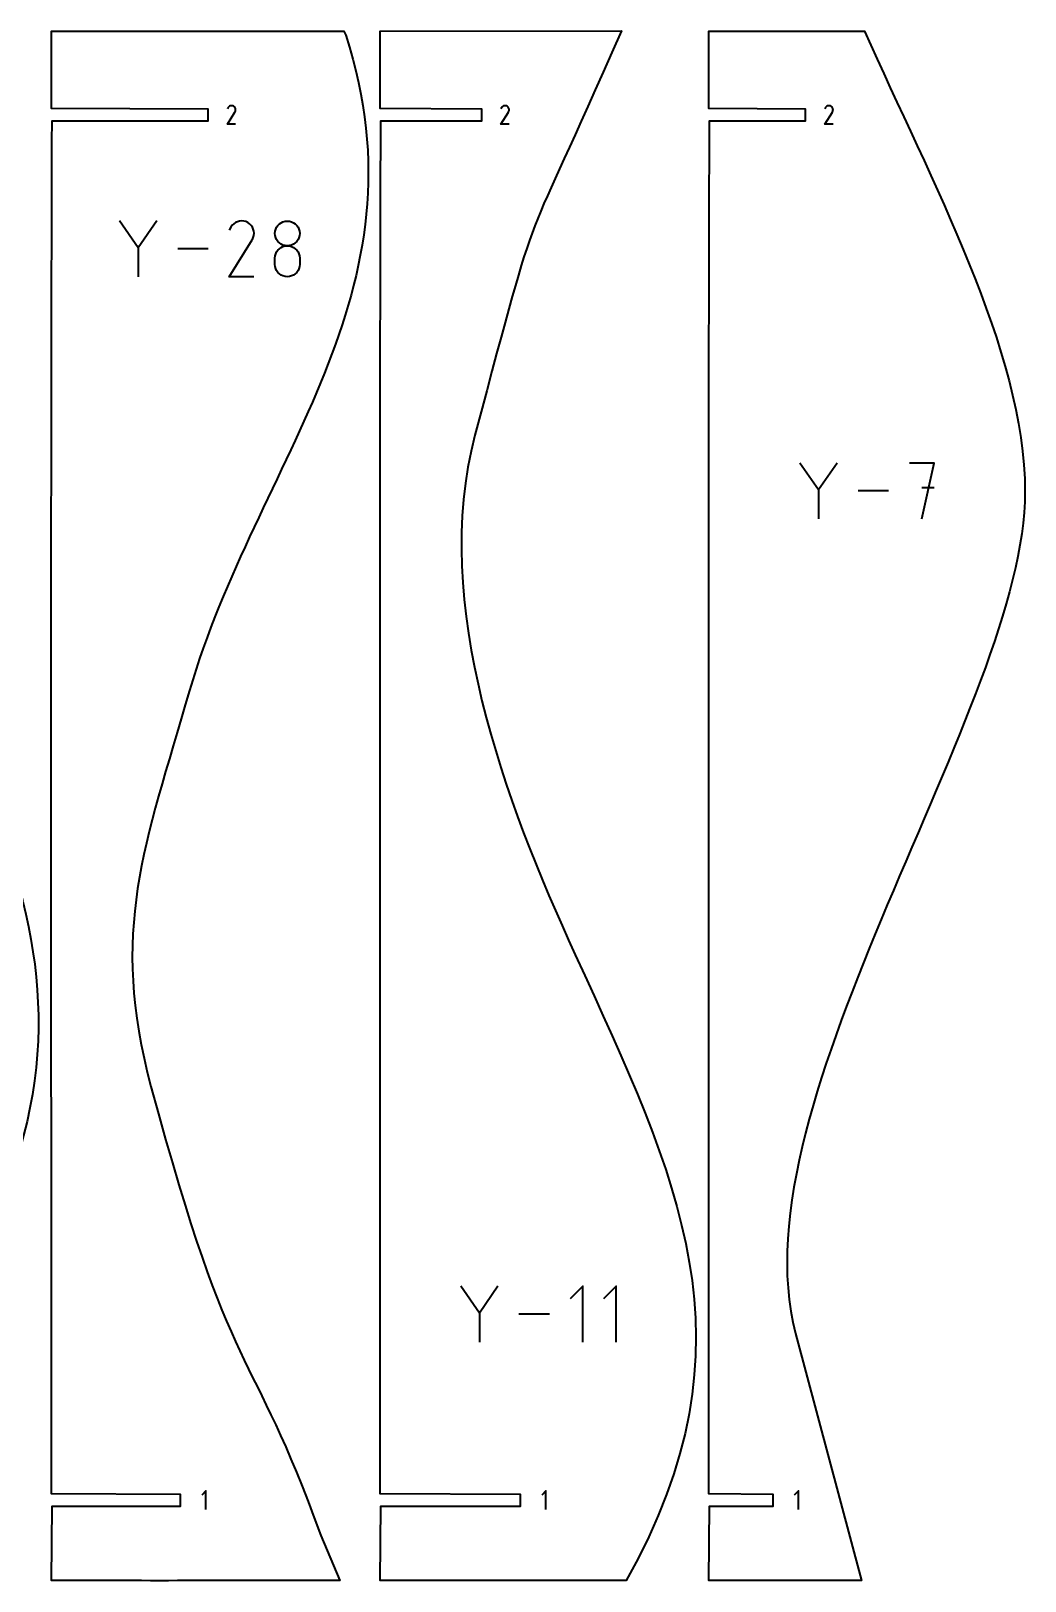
# Model space of a CAD drawing. Header units: centimetres. Extents: x -100 to 52, y -49 to 45.
# Drawn here: x 26.24 to 51.92, y -49.25 to -9.21 of the extents above; entities that cross this region are included whole.
import ezdxf

# ---------------------------------------------------------------- set-up
doc = ezdxf.new("R2010")
doc.units = ezdxf.units.CM
doc.header["$MEASUREMENT"] = 0
doc.layers.add('layer 1', color=7, linetype='Continuous')

msp = doc.modelspace()

# ---------------------------------------------------------------- linework, layer by layer
at = {"layer": 'layer 1', "color": 250, "lineweight": 35}
for points, knots in [([(18.27798, -49.23446), (19.28562, -49.24588), (20.33888, -49.23676), (21.35137, -49.23676), (21.35137, -49.23676), (22.54515, -46.28195), (22.55716, -44.97662), (24.65814, -41.14538), (24.65814, -41.14538), (29.33804, -32.61136), (23.56883, -27.75195), (21.03352, -18.48963), (21.03352, -18.48963), (19.61016, -13.28965), (20.62129, -13.25642), (21.29018, -9.20754), (21.29018, -9.20754), (21.29018, -9.20754), (18.27791, -9.20762), (18.27791, -9.20762), (18.27791, -9.20762), (18.27791, -9.20762), (18.27793, -11.21323), (18.27793, -11.21323), (18.27793, -11.21323), (18.27793, -11.21323), (19.54831, -11.22823), (19.54831, -11.22823), (19.54831, -11.22823), (19.54831, -11.22823), (19.54831, -11.52823), (19.54831, -11.52823), (19.54831, -11.52823), (19.54831, -11.52823), (18.29293, -11.52823), (18.29293, -11.52823), (18.29293, -11.52823), (17.97872, -18.75034), (18.27796, -33.97427), (18.27797, -42.02593), (18.27797, -42.02593), (18.27797, -42.02593), (18.27798, -46.9984), (18.27798, -46.9984), (18.27798, -46.9984), (18.27798, -46.9984), (20.17247, -47.0134), (20.17247, -47.0134), (20.17247, -47.0134), (20.17247, -47.0134), (20.17247, -47.3134), (20.17247, -47.3134), (20.17247, -47.3134), (20.17247, -47.3134), (18.29298, -47.3134), (18.29298, -47.3134), (18.29298, -47.3134), (18.29298, -47.3134), (18.27798, -49.23446), (18.27798, -49.23446)], [0, 0, 0, 0, 0.0625, 0.0625, 0.0625, 0.0625, 0.125, 0.125, 0.125, 0.125, 0.1875, 0.1875, 0.1875, 0.1875, 0.25, 0.25, 0.25, 0.25, 0.3125, 0.3125, 0.3125, 0.3125, 0.375, 0.375, 0.375, 0.375, 0.4375, 0.4375, 0.4375, 0.4375, 0.5, 0.5, 0.5, 0.5, 0.5625, 0.5625, 0.5625, 0.5625, 0.625, 0.625, 0.625, 0.625, 0.6875, 0.6875, 0.6875, 0.6875, 0.75, 0.75, 0.75, 0.75, 0.8125, 0.8125, 0.8125, 0.8125, 0.875, 0.875, 0.875, 0.875, 1, 1, 1, 1]), ([(33.72773, -48.07646), (31.88686, -42.98457), (31.45335, -44.32043), (29.34063, -36.47379), (29.34063, -36.47379), (28.26136, -32.46538), (29.16958, -30.25583), (30.3357, -26.24935), (30.3357, -26.24935), (32.07253, -20.28205), (36.54461, -15.99725), (34.37146, -9.31447), (34.37146, -9.31447), (34.37146, -9.31447), (34.32224, -9.20755), (34.32224, -9.20755), (34.32224, -9.20755), (34.32224, -9.20755), (26.76965, -9.2076), (26.76965, -9.2076), (26.76965, -9.2076), (26.76965, -9.2076), (26.76966, -11.21326), (26.76966, -11.21326), (26.76966, -11.21326), (26.76966, -11.21326), (30.82011, -11.22826), (30.82011, -11.22826), (30.82011, -11.22826), (30.82011, -11.22826), (30.82011, -11.52826), (30.82011, -11.52826), (30.82011, -11.52826), (30.82011, -11.52826), (26.78466, -11.52826), (26.78466, -11.52826), (26.78466, -11.52826), (26.74844, -23.34556), (26.76969, -35.17927), (26.76964, -46.99842), (26.76964, -46.99842), (26.76964, -46.99842), (30.10439, -47.01342), (30.10439, -47.01342), (30.10439, -47.01342), (30.10439, -47.01342), (30.10439, -47.31342), (30.10439, -47.31342), (30.10439, -47.31342), (30.10439, -47.31342), (26.78464, -47.31342), (26.78464, -47.31342), (26.78464, -47.31342), (26.78464, -47.31342), (26.76963, -49.23416), (26.76963, -49.23416), (26.76963, -49.23416), (29.23813, -49.25081), (31.75421, -49.23677), (34.21997, -49.23677), (34.21997, -49.23677), (34.21997, -49.23677), (33.72773, -48.07646), (33.72773, -48.07646)], [0, 0, 0, 0, 0.05882353, 0.05882353, 0.05882353, 0.05882353, 0.11764706, 0.11764706, 0.11764706, 0.11764706, 0.17647059, 0.17647059, 0.17647059, 0.17647059, 0.23529412, 0.23529412, 0.23529412, 0.23529412, 0.29411765, 0.29411765, 0.29411765, 0.29411765, 0.35294118, 0.35294118, 0.35294118, 0.35294118, 0.41176471, 0.41176471, 0.41176471, 0.41176471, 0.47058824, 0.47058824, 0.47058824, 0.47058824, 0.52941176, 0.52941176, 0.52941176, 0.52941176, 0.58823529, 0.58823529, 0.58823529, 0.58823529, 0.64705882, 0.64705882, 0.64705882, 0.64705882, 0.70588235, 0.70588235, 0.70588235, 0.70588235, 0.76470588, 0.76470588, 0.76470588, 0.76470588, 0.82352941, 0.82352941, 0.82352941, 0.82352941, 0.88235294, 0.88235294, 0.88235294, 0.88235294, 1, 1, 1, 1]), ([(35.26132, -33.49009), (35.26132, -33.49009), (35.26132, -46.9984), (35.26132, -46.9984), (35.26132, -46.9984), (35.26132, -46.9984), (38.88811, -47.0134), (38.88811, -47.0134), (38.88811, -47.0134), (38.88811, -47.0134), (38.88811, -47.3134), (38.88811, -47.3134), (38.88811, -47.3134), (38.88811, -47.3134), (35.27632, -47.3134), (35.27632, -47.3134), (35.27632, -47.3134), (35.27632, -47.3134), (35.26132, -49.23677), (35.26132, -49.23677), (35.26132, -49.23677), (35.26132, -49.23677), (41.61473, -49.23676), (41.61473, -49.23676), (41.61473, -49.23676), (45.07851, -43.09908), (42.93796, -38.82943), (40.29862, -33.07278), (40.29862, -33.07278), (38.48787, -29.12337), (36.5503, -23.99623), (37.70747, -19.6499), (37.70747, -19.6499), (39.48522, -12.97265), (38.79748, -15.37845), (41.49068, -9.20752), (41.49068, -9.20752), (41.49068, -9.20752), (35.26131, -9.20757), (35.26131, -9.20757), (35.26131, -9.20757), (35.26131, -9.20757), (35.26131, -11.21324), (35.26131, -11.21324), (35.26131, -11.21324), (35.26131, -11.21324), (37.88655, -11.22824), (37.88655, -11.22824), (37.88655, -11.22824), (37.88655, -11.22824), (37.88655, -11.52824), (37.88655, -11.52824), (37.88655, -11.52824), (37.88655, -11.52824), (35.27631, -11.52824), (35.27631, -11.52824), (35.27631, -11.52824), (35.25387, -18.84946), (35.26132, -26.16883), (35.26132, -33.49009)], [0, 0, 0, 0, 0.0625, 0.0625, 0.0625, 0.0625, 0.125, 0.125, 0.125, 0.125, 0.1875, 0.1875, 0.1875, 0.1875, 0.25, 0.25, 0.25, 0.25, 0.3125, 0.3125, 0.3125, 0.3125, 0.375, 0.375, 0.375, 0.375, 0.4375, 0.4375, 0.4375, 0.4375, 0.5, 0.5, 0.5, 0.5, 0.5625, 0.5625, 0.5625, 0.5625, 0.625, 0.625, 0.625, 0.625, 0.6875, 0.6875, 0.6875, 0.6875, 0.75, 0.75, 0.75, 0.75, 0.8125, 0.8125, 0.8125, 0.8125, 0.875, 0.875, 0.875, 0.875, 1, 1, 1, 1]), ([(43.75349, -49.23677), (43.75349, -49.23677), (47.69172, -49.23676), (47.69172, -49.23676), (47.69172, -49.23676), (47.69172, -49.23676), (45.9904, -42.85524), (45.9904, -42.85524), (45.9904, -42.85524), (44.40822, -36.79762), (51.91779, -26.63643), (51.9177, -21.11315), (51.9177, -21.11315), (51.91764, -17.44796), (49.46246, -13.06001), (47.77605, -9.20755), (47.77605, -9.20755), (47.77605, -9.20755), (43.75296, -9.20758), (43.75296, -9.20758), (43.75296, -9.20758), (43.75296, -9.20758), (43.75296, -11.21324), (43.75296, -11.21324), (43.75296, -11.21324), (43.75296, -11.21324), (46.25189, -11.22824), (46.25189, -11.22824), (46.25189, -11.22824), (46.25189, -11.22824), (46.25189, -11.52824), (46.25189, -11.52824), (46.25189, -11.52824), (46.25189, -11.52824), (43.76796, -11.52824), (43.76796, -11.52824), (43.76796, -11.52824), (43.73171, -23.34551), (43.75296, -35.17928), (43.75296, -46.99841), (43.75296, -46.99841), (43.75296, -46.99841), (45.41178, -47.01341), (45.41178, -47.01341), (45.41178, -47.01341), (45.41178, -47.01341), (45.41178, -47.31341), (45.41178, -47.31341), (45.41178, -47.31341), (45.41178, -47.31341), (43.76796, -47.31341), (43.76796, -47.31341), (43.76796, -47.31341), (43.76796, -47.31341), (43.75296, -49.23677), (43.75296, -49.23677), (43.75296, -49.23677), (43.75296, -49.23677), (43.75349, -49.23677), (43.75349, -49.23677)], [0, 0, 0, 0, 0.0625, 0.0625, 0.0625, 0.0625, 0.125, 0.125, 0.125, 0.125, 0.1875, 0.1875, 0.1875, 0.1875, 0.25, 0.25, 0.25, 0.25, 0.3125, 0.3125, 0.3125, 0.3125, 0.375, 0.375, 0.375, 0.375, 0.4375, 0.4375, 0.4375, 0.4375, 0.5, 0.5, 0.5, 0.5, 0.5625, 0.5625, 0.5625, 0.5625, 0.625, 0.625, 0.625, 0.625, 0.6875, 0.6875, 0.6875, 0.6875, 0.75, 0.75, 0.75, 0.75, 0.8125, 0.8125, 0.8125, 0.8125, 0.875, 0.875, 0.875, 0.875, 1, 1, 1, 1]), ([(31.52664, -11.61826), (31.52664, -11.61826), (31.31346, -11.61826), (31.31346, -11.61826), (31.31346, -11.61826), (31.31346, -11.61826), (31.51045, -11.30114), (31.51045, -11.30114), (31.51045, -11.30114), (31.51045, -11.30114), (31.51068, -11.30085), (31.51068, -11.30085), (31.51068, -11.30085), (31.51068, -11.30085), (31.51091, -11.30055), (31.51091, -11.30055), (31.51091, -11.30055), (31.51091, -11.30055), (31.51113, -11.30025), (31.51113, -11.30025), (31.51113, -11.30025), (31.51113, -11.30025), (31.51134, -11.29995), (31.51134, -11.29995), (31.51134, -11.29995), (31.51134, -11.29995), (31.51154, -11.29963), (31.51154, -11.29963), (31.51154, -11.29963), (31.51154, -11.29963), (31.51175, -11.2993), (31.51175, -11.2993), (31.51175, -11.2993), (31.51175, -11.2993), (31.51195, -11.29896), (31.51195, -11.29896), (31.51195, -11.29896), (31.51195, -11.29896), (31.51214, -11.2986), (31.51214, -11.2986), (31.51214, -11.2986), (31.51214, -11.2986), (31.51234, -11.29822), (31.51234, -11.29822), (31.51234, -11.29822), (31.51234, -11.29822), (31.52048, -11.28076), (31.52048, -11.28076), (31.52048, -11.28076), (31.52048, -11.28076), (31.52523, -11.26265), (31.52523, -11.26265), (31.52523, -11.26265), (31.52523, -11.26265), (31.52671, -11.24432), (31.52671, -11.24432), (31.52671, -11.24432), (31.52671, -11.24432), (31.52505, -11.22617), (31.52505, -11.22617), (31.52505, -11.22617), (31.52505, -11.22617), (31.52036, -11.2086), (31.52036, -11.2086), (31.52036, -11.2086), (31.52036, -11.2086), (31.51274, -11.19204), (31.51274, -11.19204), (31.51274, -11.19204), (31.51274, -11.19204), (31.50233, -11.17687), (31.50233, -11.17687), (31.50233, -11.17687), (31.50233, -11.17687), (31.48924, -11.16353), (31.48924, -11.16353), (31.48924, -11.16353), (31.48924, -11.16353), (31.47357, -11.15241), (31.47357, -11.15241), (31.47357, -11.15241), (31.47357, -11.15241), (31.45606, -11.14439), (31.45606, -11.14439), (31.45606, -11.14439), (31.45606, -11.14439), (31.43793, -11.13971), (31.43793, -11.13971), (31.43793, -11.13971), (31.43793, -11.13971), (31.41959, -11.13827), (31.41959, -11.13827), (31.41959, -11.13827), (31.41959, -11.13827), (31.40144, -11.13995), (31.40144, -11.13995), (31.40144, -11.13995), (31.40144, -11.13995), (31.38389, -11.14466), (31.38389, -11.14466), (31.38389, -11.14466), (31.38389, -11.14466), (31.36734, -11.15229), (31.36734, -11.15229), (31.36734, -11.15229), (31.36734, -11.15229), (31.3522, -11.16273), (31.3522, -11.16273), (31.3522, -11.16273), (31.3522, -11.16273), (31.33887, -11.17588), (31.33887, -11.17588), (31.33887, -11.17588), (31.33887, -11.17588), (31.32776, -11.19163), (31.32776, -11.19163), (31.32776, -11.19163), (31.32776, -11.19163), (31.31376, -11.21848), (31.31376, -11.21848)], [0, 0, 0, 0, 0.03225806, 0.03225806, 0.03225806, 0.03225806, 0.06451613, 0.06451613, 0.06451613, 0.06451613, 0.09677419, 0.09677419, 0.09677419, 0.09677419, 0.12903226, 0.12903226, 0.12903226, 0.12903226, 0.16129032, 0.16129032, 0.16129032, 0.16129032, 0.19354839, 0.19354839, 0.19354839, 0.19354839, 0.22580645, 0.22580645, 0.22580645, 0.22580645, 0.25806452, 0.25806452, 0.25806452, 0.25806452, 0.29032258, 0.29032258, 0.29032258, 0.29032258, 0.32258065, 0.32258065, 0.32258065, 0.32258065, 0.35483871, 0.35483871, 0.35483871, 0.35483871, 0.38709677, 0.38709677, 0.38709677, 0.38709677, 0.41935484, 0.41935484, 0.41935484, 0.41935484, 0.4516129, 0.4516129, 0.4516129, 0.4516129, 0.48387097, 0.48387097, 0.48387097, 0.48387097, 0.51612903, 0.51612903, 0.51612903, 0.51612903, 0.5483871, 0.5483871, 0.5483871, 0.5483871, 0.58064516, 0.58064516, 0.58064516, 0.58064516, 0.61290323, 0.61290323, 0.61290323, 0.61290323, 0.64516129, 0.64516129, 0.64516129, 0.64516129, 0.67741935, 0.67741935, 0.67741935, 0.67741935, 0.70967742, 0.70967742, 0.70967742, 0.70967742, 0.74193548, 0.74193548, 0.74193548, 0.74193548, 0.77419355, 0.77419355, 0.77419355, 0.77419355, 0.80645161, 0.80645161, 0.80645161, 0.80645161, 0.83870968, 0.83870968, 0.83870968, 0.83870968, 0.87096774, 0.87096774, 0.87096774, 0.87096774, 0.90322581, 0.90322581, 0.90322581, 0.90322581, 0.93548387, 0.93548387, 0.93548387, 0.93548387, 1, 1, 1, 1]), ([(38.59308, -11.61824), (38.59308, -11.61824), (38.3799, -11.61824), (38.3799, -11.61824), (38.3799, -11.61824), (38.3799, -11.61824), (38.57689, -11.30112), (38.57689, -11.30112), (38.57689, -11.30112), (38.57689, -11.30112), (38.57712, -11.30083), (38.57712, -11.30083), (38.57712, -11.30083), (38.57712, -11.30083), (38.57735, -11.30054), (38.57735, -11.30054), (38.57735, -11.30054), (38.57735, -11.30054), (38.57757, -11.30024), (38.57757, -11.30024), (38.57757, -11.30024), (38.57757, -11.30024), (38.57778, -11.29993), (38.57778, -11.29993), (38.57778, -11.29993), (38.57778, -11.29993), (38.57798, -11.29961), (38.57798, -11.29961), (38.57798, -11.29961), (38.57798, -11.29961), (38.57819, -11.29929), (38.57819, -11.29929), (38.57819, -11.29929), (38.57819, -11.29929), (38.57839, -11.29894), (38.57839, -11.29894), (38.57839, -11.29894), (38.57839, -11.29894), (38.57858, -11.29858), (38.57858, -11.29858), (38.57858, -11.29858), (38.57858, -11.29858), (38.57878, -11.2982), (38.57878, -11.2982), (38.57878, -11.2982), (38.57878, -11.2982), (38.58692, -11.28074), (38.58692, -11.28074), (38.58692, -11.28074), (38.58692, -11.28074), (38.59167, -11.26264), (38.59167, -11.26264), (38.59167, -11.26264), (38.59167, -11.26264), (38.59316, -11.2443), (38.59316, -11.2443), (38.59316, -11.2443), (38.59316, -11.2443), (38.59149, -11.22615), (38.59149, -11.22615), (38.59149, -11.22615), (38.59149, -11.22615), (38.5868, -11.20859), (38.5868, -11.20859), (38.5868, -11.20859), (38.5868, -11.20859), (38.57918, -11.19202), (38.57918, -11.19202), (38.57918, -11.19202), (38.57918, -11.19202), (38.56877, -11.17686), (38.56877, -11.17686), (38.56877, -11.17686), (38.56877, -11.17686), (38.55568, -11.16351), (38.55568, -11.16351), (38.55568, -11.16351), (38.55568, -11.16351), (38.54001, -11.15239), (38.54001, -11.15239), (38.54001, -11.15239), (38.54001, -11.15239), (38.5225, -11.14437), (38.5225, -11.14437), (38.5225, -11.14437), (38.5225, -11.14437), (38.50437, -11.13969), (38.50437, -11.13969), (38.50437, -11.13969), (38.50437, -11.13969), (38.48603, -11.13825), (38.48603, -11.13825), (38.48603, -11.13825), (38.48603, -11.13825), (38.46788, -11.13993), (38.46788, -11.13993), (38.46788, -11.13993), (38.46788, -11.13993), (38.45033, -11.14464), (38.45033, -11.14464), (38.45033, -11.14464), (38.45033, -11.14464), (38.43378, -11.15227), (38.43378, -11.15227), (38.43378, -11.15227), (38.43378, -11.15227), (38.41864, -11.16271), (38.41864, -11.16271), (38.41864, -11.16271), (38.41864, -11.16271), (38.40531, -11.17586), (38.40531, -11.17586), (38.40531, -11.17586), (38.40531, -11.17586), (38.3942, -11.19161), (38.3942, -11.19161), (38.3942, -11.19161), (38.3942, -11.19161), (38.3802, -11.21846), (38.3802, -11.21846)], [0, 0, 0, 0, 0.03225806, 0.03225806, 0.03225806, 0.03225806, 0.06451613, 0.06451613, 0.06451613, 0.06451613, 0.09677419, 0.09677419, 0.09677419, 0.09677419, 0.12903226, 0.12903226, 0.12903226, 0.12903226, 0.16129032, 0.16129032, 0.16129032, 0.16129032, 0.19354839, 0.19354839, 0.19354839, 0.19354839, 0.22580645, 0.22580645, 0.22580645, 0.22580645, 0.25806452, 0.25806452, 0.25806452, 0.25806452, 0.29032258, 0.29032258, 0.29032258, 0.29032258, 0.32258065, 0.32258065, 0.32258065, 0.32258065, 0.35483871, 0.35483871, 0.35483871, 0.35483871, 0.38709677, 0.38709677, 0.38709677, 0.38709677, 0.41935484, 0.41935484, 0.41935484, 0.41935484, 0.4516129, 0.4516129, 0.4516129, 0.4516129, 0.48387097, 0.48387097, 0.48387097, 0.48387097, 0.51612903, 0.51612903, 0.51612903, 0.51612903, 0.5483871, 0.5483871, 0.5483871, 0.5483871, 0.58064516, 0.58064516, 0.58064516, 0.58064516, 0.61290323, 0.61290323, 0.61290323, 0.61290323, 0.64516129, 0.64516129, 0.64516129, 0.64516129, 0.67741935, 0.67741935, 0.67741935, 0.67741935, 0.70967742, 0.70967742, 0.70967742, 0.70967742, 0.74193548, 0.74193548, 0.74193548, 0.74193548, 0.77419355, 0.77419355, 0.77419355, 0.77419355, 0.80645161, 0.80645161, 0.80645161, 0.80645161, 0.83870968, 0.83870968, 0.83870968, 0.83870968, 0.87096774, 0.87096774, 0.87096774, 0.87096774, 0.90322581, 0.90322581, 0.90322581, 0.90322581, 0.93548387, 0.93548387, 0.93548387, 0.93548387, 1, 1, 1, 1]), ([(46.95842, -11.61825), (46.95842, -11.61825), (46.74524, -11.61825), (46.74524, -11.61825), (46.74524, -11.61825), (46.74524, -11.61825), (46.94222, -11.30113), (46.94222, -11.30113), (46.94222, -11.30113), (46.94222, -11.30113), (46.94246, -11.30084), (46.94246, -11.30084), (46.94246, -11.30084), (46.94246, -11.30084), (46.94268, -11.30054), (46.94268, -11.30054), (46.94268, -11.30054), (46.94268, -11.30054), (46.9429, -11.30024), (46.9429, -11.30024), (46.9429, -11.30024), (46.9429, -11.30024), (46.94311, -11.29994), (46.94311, -11.29994), (46.94311, -11.29994), (46.94311, -11.29994), (46.94332, -11.29962), (46.94332, -11.29962), (46.94332, -11.29962), (46.94332, -11.29962), (46.94352, -11.29929), (46.94352, -11.29929), (46.94352, -11.29929), (46.94352, -11.29929), (46.94372, -11.29895), (46.94372, -11.29895), (46.94372, -11.29895), (46.94372, -11.29895), (46.94392, -11.29859), (46.94392, -11.29859), (46.94392, -11.29859), (46.94392, -11.29859), (46.94412, -11.29821), (46.94412, -11.29821), (46.94412, -11.29821), (46.94412, -11.29821), (46.95225, -11.28074), (46.95225, -11.28074), (46.95225, -11.28074), (46.95225, -11.28074), (46.957, -11.26264), (46.957, -11.26264), (46.957, -11.26264), (46.957, -11.26264), (46.95849, -11.24431), (46.95849, -11.24431), (46.95849, -11.24431), (46.95849, -11.24431), (46.95683, -11.22616), (46.95683, -11.22616), (46.95683, -11.22616), (46.95683, -11.22616), (46.95213, -11.20859), (46.95213, -11.20859), (46.95213, -11.20859), (46.95213, -11.20859), (46.94452, -11.19202), (46.94452, -11.19202), (46.94452, -11.19202), (46.94452, -11.19202), (46.93411, -11.17686), (46.93411, -11.17686), (46.93411, -11.17686), (46.93411, -11.17686), (46.92101, -11.16352), (46.92101, -11.16352), (46.92101, -11.16352), (46.92101, -11.16352), (46.90535, -11.15239), (46.90535, -11.15239), (46.90535, -11.15239), (46.90535, -11.15239), (46.88784, -11.14438), (46.88784, -11.14438), (46.88784, -11.14438), (46.88784, -11.14438), (46.86971, -11.1397), (46.86971, -11.1397), (46.86971, -11.1397), (46.86971, -11.1397), (46.85136, -11.13825), (46.85136, -11.13825), (46.85136, -11.13825), (46.85136, -11.13825), (46.83321, -11.13994), (46.83321, -11.13994), (46.83321, -11.13994), (46.83321, -11.13994), (46.81566, -11.14465), (46.81566, -11.14465), (46.81566, -11.14465), (46.81566, -11.14465), (46.79911, -11.15228), (46.79911, -11.15228), (46.79911, -11.15228), (46.79911, -11.15228), (46.78397, -11.16272), (46.78397, -11.16272), (46.78397, -11.16272), (46.78397, -11.16272), (46.77064, -11.17587), (46.77064, -11.17587), (46.77064, -11.17587), (46.77064, -11.17587), (46.75954, -11.19162), (46.75954, -11.19162), (46.75954, -11.19162), (46.75954, -11.19162), (46.74554, -11.21847), (46.74554, -11.21847)], [0, 0, 0, 0, 0.03225806, 0.03225806, 0.03225806, 0.03225806, 0.06451613, 0.06451613, 0.06451613, 0.06451613, 0.09677419, 0.09677419, 0.09677419, 0.09677419, 0.12903226, 0.12903226, 0.12903226, 0.12903226, 0.16129032, 0.16129032, 0.16129032, 0.16129032, 0.19354839, 0.19354839, 0.19354839, 0.19354839, 0.22580645, 0.22580645, 0.22580645, 0.22580645, 0.25806452, 0.25806452, 0.25806452, 0.25806452, 0.29032258, 0.29032258, 0.29032258, 0.29032258, 0.32258065, 0.32258065, 0.32258065, 0.32258065, 0.35483871, 0.35483871, 0.35483871, 0.35483871, 0.38709677, 0.38709677, 0.38709677, 0.38709677, 0.41935484, 0.41935484, 0.41935484, 0.41935484, 0.4516129, 0.4516129, 0.4516129, 0.4516129, 0.48387097, 0.48387097, 0.48387097, 0.48387097, 0.51612903, 0.51612903, 0.51612903, 0.51612903, 0.5483871, 0.5483871, 0.5483871, 0.5483871, 0.58064516, 0.58064516, 0.58064516, 0.58064516, 0.61290323, 0.61290323, 0.61290323, 0.61290323, 0.64516129, 0.64516129, 0.64516129, 0.64516129, 0.67741935, 0.67741935, 0.67741935, 0.67741935, 0.70967742, 0.70967742, 0.70967742, 0.70967742, 0.74193548, 0.74193548, 0.74193548, 0.74193548, 0.77419355, 0.77419355, 0.77419355, 0.77419355, 0.80645161, 0.80645161, 0.80645161, 0.80645161, 0.83870968, 0.83870968, 0.83870968, 0.83870968, 0.87096774, 0.87096774, 0.87096774, 0.87096774, 0.90322581, 0.90322581, 0.90322581, 0.90322581, 0.93548387, 0.93548387, 0.93548387, 0.93548387, 1, 1, 1, 1]), ([(29.49232, -14.11458), (29.49232, -14.11458), (29.01168, -14.80978), (29.01168, -14.80978), (29.01168, -14.80978), (29.01168, -14.80978), (28.53095, -14.11458), (28.53095, -14.11458)], [0, 0, 0, 0, 0.33333333, 0.33333333, 0.33333333, 0.33333333, 1, 1, 1, 1]), ([(32.00146, -15.55583), (32.00146, -15.55583), (31.36139, -15.55583), (31.36139, -15.55583), (31.36139, -15.55583), (31.36139, -15.55583), (31.95284, -14.60368), (31.95284, -14.60368), (31.95284, -14.60368), (31.95284, -14.60368), (31.95354, -14.60281), (31.95354, -14.60281), (31.95354, -14.60281), (31.95354, -14.60281), (31.95422, -14.60192), (31.95422, -14.60192), (31.95422, -14.60192), (31.95422, -14.60192), (31.95487, -14.60103), (31.95487, -14.60103), (31.95487, -14.60103), (31.95487, -14.60103), (31.95551, -14.60011), (31.95551, -14.60011), (31.95551, -14.60011), (31.95551, -14.60011), (31.95612, -14.59916), (31.95612, -14.59916), (31.95612, -14.59916), (31.95612, -14.59916), (31.95673, -14.59817), (31.95673, -14.59817), (31.95673, -14.59817), (31.95673, -14.59817), (31.95733, -14.59714), (31.95733, -14.59714), (31.95733, -14.59714), (31.95733, -14.59714), (31.95793, -14.59606), (31.95793, -14.59606), (31.95793, -14.59606), (31.95793, -14.59606), (31.95853, -14.59491), (31.95853, -14.59491), (31.95853, -14.59491), (31.95853, -14.59491), (31.98295, -14.54248), (31.98295, -14.54248), (31.98295, -14.54248), (31.98295, -14.54248), (31.99722, -14.48813), (31.99722, -14.48813), (31.99722, -14.48813), (31.99722, -14.48813), (32.00168, -14.43309), (32.00168, -14.43309), (32.00168, -14.43309), (32.00168, -14.43309), (31.99668, -14.37858), (31.99668, -14.37858), (31.99668, -14.37858), (31.99668, -14.37858), (31.98258, -14.32585), (31.98258, -14.32585), (31.98258, -14.32585), (31.98258, -14.32585), (31.95973, -14.2761), (31.95973, -14.2761), (31.95973, -14.2761), (31.95973, -14.2761), (31.92847, -14.23058), (31.92847, -14.23058), (31.92847, -14.23058), (31.92847, -14.23058), (31.88915, -14.19051), (31.88915, -14.19051), (31.88915, -14.19051), (31.88915, -14.19051), (31.84212, -14.15712), (31.84212, -14.15712), (31.84212, -14.15712), (31.84212, -14.15712), (31.78954, -14.13304), (31.78954, -14.13304), (31.78954, -14.13304), (31.78954, -14.13304), (31.73511, -14.119), (31.73511, -14.119), (31.73511, -14.119), (31.73511, -14.119), (31.68003, -14.11466), (31.68003, -14.11466), (31.68003, -14.11466), (31.68003, -14.11466), (31.62554, -14.11972), (31.62554, -14.11972), (31.62554, -14.11972), (31.62554, -14.11972), (31.57284, -14.13386), (31.57284, -14.13386), (31.57284, -14.13386), (31.57284, -14.13386), (31.52315, -14.15676), (31.52315, -14.15676), (31.52315, -14.15676), (31.52315, -14.15676), (31.47769, -14.18811), (31.47769, -14.18811), (31.47769, -14.18811), (31.47769, -14.18811), (31.43767, -14.22759), (31.43767, -14.22759), (31.43767, -14.22759), (31.43767, -14.22759), (31.40432, -14.27488), (31.40432, -14.27488), (31.40432, -14.27488), (31.40432, -14.27488), (31.36229, -14.3555), (31.36229, -14.3555)], [0, 0, 0, 0, 0.03225806, 0.03225806, 0.03225806, 0.03225806, 0.06451613, 0.06451613, 0.06451613, 0.06451613, 0.09677419, 0.09677419, 0.09677419, 0.09677419, 0.12903226, 0.12903226, 0.12903226, 0.12903226, 0.16129032, 0.16129032, 0.16129032, 0.16129032, 0.19354839, 0.19354839, 0.19354839, 0.19354839, 0.22580645, 0.22580645, 0.22580645, 0.22580645, 0.25806452, 0.25806452, 0.25806452, 0.25806452, 0.29032258, 0.29032258, 0.29032258, 0.29032258, 0.32258065, 0.32258065, 0.32258065, 0.32258065, 0.35483871, 0.35483871, 0.35483871, 0.35483871, 0.38709677, 0.38709677, 0.38709677, 0.38709677, 0.41935484, 0.41935484, 0.41935484, 0.41935484, 0.4516129, 0.4516129, 0.4516129, 0.4516129, 0.48387097, 0.48387097, 0.48387097, 0.48387097, 0.51612903, 0.51612903, 0.51612903, 0.51612903, 0.5483871, 0.5483871, 0.5483871, 0.5483871, 0.58064516, 0.58064516, 0.58064516, 0.58064516, 0.61290323, 0.61290323, 0.61290323, 0.61290323, 0.64516129, 0.64516129, 0.64516129, 0.64516129, 0.67741935, 0.67741935, 0.67741935, 0.67741935, 0.70967742, 0.70967742, 0.70967742, 0.70967742, 0.74193548, 0.74193548, 0.74193548, 0.74193548, 0.77419355, 0.77419355, 0.77419355, 0.77419355, 0.80645161, 0.80645161, 0.80645161, 0.80645161, 0.83870968, 0.83870968, 0.83870968, 0.83870968, 0.87096774, 0.87096774, 0.87096774, 0.87096774, 0.90322581, 0.90322581, 0.90322581, 0.90322581, 0.93548387, 0.93548387, 0.93548387, 0.93548387, 1, 1, 1, 1]), ([(33.18209, -14.43597), (33.18209, -14.43597), (33.17692, -14.37866), (33.17692, -14.37866), (33.17692, -14.37866), (33.17692, -14.37866), (33.16204, -14.32467), (33.16204, -14.32467), (33.16204, -14.32467), (33.16204, -14.32467), (33.13834, -14.27491), (33.13834, -14.27491), (33.13834, -14.27491), (33.13834, -14.27491), (33.10674, -14.23029), (33.10674, -14.23029), (33.10674, -14.23029), (33.10674, -14.23029), (33.06815, -14.19172), (33.06815, -14.19172), (33.06815, -14.19172), (33.06815, -14.19172), (33.02347, -14.16014), (33.02347, -14.16014), (33.02347, -14.16014), (33.02347, -14.16014), (32.97363, -14.13644), (32.97363, -14.13644), (32.97363, -14.13644), (32.97363, -14.13644), (32.91952, -14.12155), (32.91952, -14.12155), (32.91952, -14.12155), (32.91952, -14.12155), (32.86205, -14.11639), (32.86205, -14.11639), (32.86205, -14.11639), (32.86205, -14.11639), (32.80459, -14.12155), (32.80459, -14.12155), (32.80459, -14.12155), (32.80459, -14.12155), (32.75048, -14.13644), (32.75048, -14.13644), (32.75048, -14.13644), (32.75048, -14.13644), (32.70063, -14.16014), (32.70063, -14.16014), (32.70063, -14.16014), (32.70063, -14.16014), (32.65596, -14.19172), (32.65596, -14.19172), (32.65596, -14.19172), (32.65596, -14.19172), (32.61736, -14.23029), (32.61736, -14.23029), (32.61736, -14.23029), (32.61736, -14.23029), (32.58576, -14.27491), (32.58576, -14.27491), (32.58576, -14.27491), (32.58576, -14.27491), (32.56207, -14.32467), (32.56207, -14.32467), (32.56207, -14.32467), (32.56207, -14.32467), (32.54718, -14.37866), (32.54718, -14.37866), (32.54718, -14.37866), (32.54718, -14.37866), (32.54202, -14.43597), (32.54202, -14.43597), (32.54202, -14.43597), (32.54202, -14.43597), (32.54718, -14.49354), (32.54718, -14.49354), (32.54718, -14.49354), (32.54718, -14.49354), (32.56208, -14.54775), (32.56208, -14.54775), (32.56208, -14.54775), (32.56208, -14.54775), (32.58578, -14.59767), (32.58578, -14.59767), (32.58578, -14.59767), (32.58578, -14.59767), (32.61739, -14.6424), (32.61739, -14.6424), (32.61739, -14.6424), (32.61739, -14.6424), (32.65599, -14.68104), (32.65599, -14.68104), (32.65599, -14.68104), (32.65599, -14.68104), (32.70067, -14.71267), (32.70067, -14.71267), (32.70067, -14.71267), (32.70067, -14.71267), (32.75051, -14.73639), (32.75051, -14.73639), (32.75051, -14.73639), (32.75051, -14.73639), (32.80461, -14.75129), (32.80461, -14.75129), (32.80461, -14.75129), (32.80461, -14.75129), (32.86205, -14.75646), (32.86205, -14.75646), (32.86205, -14.75646), (32.86205, -14.75646), (32.91949, -14.75129), (32.91949, -14.75129), (32.91949, -14.75129), (32.91949, -14.75129), (32.97359, -14.73639), (32.97359, -14.73639), (32.97359, -14.73639), (32.97359, -14.73639), (33.02343, -14.71267), (33.02343, -14.71267), (33.02343, -14.71267), (33.02343, -14.71267), (33.06811, -14.68104), (33.06811, -14.68104), (33.06811, -14.68104), (33.06811, -14.68104), (33.10671, -14.6424), (33.10671, -14.6424), (33.10671, -14.6424), (33.10671, -14.6424), (33.13832, -14.59767), (33.13832, -14.59767), (33.13832, -14.59767), (33.13832, -14.59767), (33.16203, -14.54775), (33.16203, -14.54775), (33.16203, -14.54775), (33.16203, -14.54775), (33.17692, -14.49354), (33.17692, -14.49354), (33.17692, -14.49354), (33.17692, -14.49354), (33.18209, -14.43597), (33.18209, -14.43597)], [0, 0, 0, 0, 0.02702703, 0.02702703, 0.02702703, 0.02702703, 0.05405405, 0.05405405, 0.05405405, 0.05405405, 0.08108108, 0.08108108, 0.08108108, 0.08108108, 0.10810811, 0.10810811, 0.10810811, 0.10810811, 0.13513514, 0.13513514, 0.13513514, 0.13513514, 0.16216216, 0.16216216, 0.16216216, 0.16216216, 0.18918919, 0.18918919, 0.18918919, 0.18918919, 0.21621622, 0.21621622, 0.21621622, 0.21621622, 0.24324324, 0.24324324, 0.24324324, 0.24324324, 0.27027027, 0.27027027, 0.27027027, 0.27027027, 0.2972973, 0.2972973, 0.2972973, 0.2972973, 0.32432432, 0.32432432, 0.32432432, 0.32432432, 0.35135135, 0.35135135, 0.35135135, 0.35135135, 0.37837838, 0.37837838, 0.37837838, 0.37837838, 0.40540541, 0.40540541, 0.40540541, 0.40540541, 0.43243243, 0.43243243, 0.43243243, 0.43243243, 0.45945946, 0.45945946, 0.45945946, 0.45945946, 0.48648649, 0.48648649, 0.48648649, 0.48648649, 0.51351351, 0.51351351, 0.51351351, 0.51351351, 0.54054054, 0.54054054, 0.54054054, 0.54054054, 0.56756757, 0.56756757, 0.56756757, 0.56756757, 0.59459459, 0.59459459, 0.59459459, 0.59459459, 0.62162162, 0.62162162, 0.62162162, 0.62162162, 0.64864865, 0.64864865, 0.64864865, 0.64864865, 0.67567568, 0.67567568, 0.67567568, 0.67567568, 0.7027027, 0.7027027, 0.7027027, 0.7027027, 0.72972973, 0.72972973, 0.72972973, 0.72972973, 0.75675676, 0.75675676, 0.75675676, 0.75675676, 0.78378378, 0.78378378, 0.78378378, 0.78378378, 0.81081081, 0.81081081, 0.81081081, 0.81081081, 0.83783784, 0.83783784, 0.83783784, 0.83783784, 0.86486486, 0.86486486, 0.86486486, 0.86486486, 0.89189189, 0.89189189, 0.89189189, 0.89189189, 0.91891892, 0.91891892, 0.91891892, 0.91891892, 0.94594595, 0.94594595, 0.94594595, 0.94594595, 1, 1, 1, 1]), ([(32.54202, -15.23628), (32.54202, -15.23628), (32.54718, -15.29383), (32.54718, -15.29383), (32.54718, -15.29383), (32.54718, -15.29383), (32.56208, -15.34795), (32.56208, -15.34795), (32.56208, -15.34795), (32.56208, -15.34795), (32.58578, -15.39775), (32.58578, -15.39775), (32.58578, -15.39775), (32.58578, -15.39775), (32.61739, -15.44234), (32.61739, -15.44234), (32.61739, -15.44234), (32.61739, -15.44234), (32.65599, -15.48083), (32.65599, -15.48083), (32.65599, -15.48083), (32.65599, -15.48083), (32.70067, -15.51232), (32.70067, -15.51232), (32.70067, -15.51232), (32.70067, -15.51232), (32.75051, -15.53592), (32.75051, -15.53592), (32.75051, -15.53592), (32.75051, -15.53592), (32.80461, -15.55073), (32.80461, -15.55073), (32.80461, -15.55073), (32.80461, -15.55073), (32.86205, -15.55587), (32.86205, -15.55587), (32.86205, -15.55587), (32.86205, -15.55587), (32.91949, -15.55073), (32.91949, -15.55073), (32.91949, -15.55073), (32.91949, -15.55073), (32.97359, -15.53592), (32.97359, -15.53592), (32.97359, -15.53592), (32.97359, -15.53592), (33.02343, -15.51232), (33.02343, -15.51232), (33.02343, -15.51232), (33.02343, -15.51232), (33.06811, -15.48083), (33.06811, -15.48083), (33.06811, -15.48083), (33.06811, -15.48083), (33.10671, -15.44234), (33.10671, -15.44234), (33.10671, -15.44234), (33.10671, -15.44234), (33.13832, -15.39775), (33.13832, -15.39775), (33.13832, -15.39775), (33.13832, -15.39775), (33.16203, -15.34795), (33.16203, -15.34795), (33.16203, -15.34795), (33.16203, -15.34795), (33.17692, -15.29383), (33.17692, -15.29383), (33.17692, -15.29383), (33.17692, -15.29383), (33.18209, -15.23628), (33.18209, -15.23628), (33.18209, -15.23628), (33.18209, -15.23628), (33.18209, -15.07685), (33.18209, -15.07685), (33.18209, -15.07685), (33.18209, -15.07685), (33.17692, -15.01928), (33.17692, -15.01928), (33.17692, -15.01928), (33.17692, -15.01928), (33.16204, -14.96509), (33.16204, -14.96509), (33.16204, -14.96509), (33.16204, -14.96509), (33.13834, -14.91518), (33.13834, -14.91518), (33.13834, -14.91518), (33.13834, -14.91518), (33.10674, -14.87046), (33.10674, -14.87046), (33.10674, -14.87046), (33.10674, -14.87046), (33.06815, -14.83184), (33.06815, -14.83184), (33.06815, -14.83184), (33.06815, -14.83184), (33.02347, -14.80022), (33.02347, -14.80022), (33.02347, -14.80022), (33.02347, -14.80022), (32.97363, -14.77651), (32.97363, -14.77651), (32.97363, -14.77651), (32.97363, -14.77651), (32.91952, -14.76162), (32.91952, -14.76162), (32.91952, -14.76162), (32.91952, -14.76162), (32.86205, -14.75646), (32.86205, -14.75646), (32.86205, -14.75646), (32.86205, -14.75646), (32.80459, -14.76162), (32.80459, -14.76162), (32.80459, -14.76162), (32.80459, -14.76162), (32.75048, -14.77652), (32.75048, -14.77652), (32.75048, -14.77652), (32.75048, -14.77652), (32.70063, -14.80024), (32.70063, -14.80024), (32.70063, -14.80024), (32.70063, -14.80024), (32.65596, -14.83187), (32.65596, -14.83187), (32.65596, -14.83187), (32.65596, -14.83187), (32.61736, -14.87049), (32.61736, -14.87049), (32.61736, -14.87049), (32.61736, -14.87049), (32.58576, -14.91522), (32.58576, -14.91522), (32.58576, -14.91522), (32.58576, -14.91522), (32.56207, -14.96512), (32.56207, -14.96512), (32.56207, -14.96512), (32.56207, -14.96512), (32.54718, -15.01931), (32.54718, -15.01931), (32.54718, -15.01931), (32.54718, -15.01931), (32.54202, -15.07685), (32.54202, -15.07685), (32.54202, -15.07685), (32.54202, -15.07685), (32.54202, -15.23628), (32.54202, -15.23628)], [0, 0, 0, 0, 0.02564103, 0.02564103, 0.02564103, 0.02564103, 0.05128205, 0.05128205, 0.05128205, 0.05128205, 0.07692308, 0.07692308, 0.07692308, 0.07692308, 0.1025641, 0.1025641, 0.1025641, 0.1025641, 0.12820513, 0.12820513, 0.12820513, 0.12820513, 0.15384615, 0.15384615, 0.15384615, 0.15384615, 0.17948718, 0.17948718, 0.17948718, 0.17948718, 0.20512821, 0.20512821, 0.20512821, 0.20512821, 0.23076923, 0.23076923, 0.23076923, 0.23076923, 0.25641026, 0.25641026, 0.25641026, 0.25641026, 0.28205128, 0.28205128, 0.28205128, 0.28205128, 0.30769231, 0.30769231, 0.30769231, 0.30769231, 0.33333333, 0.33333333, 0.33333333, 0.33333333, 0.35897436, 0.35897436, 0.35897436, 0.35897436, 0.38461538, 0.38461538, 0.38461538, 0.38461538, 0.41025641, 0.41025641, 0.41025641, 0.41025641, 0.43589744, 0.43589744, 0.43589744, 0.43589744, 0.46153846, 0.46153846, 0.46153846, 0.46153846, 0.48717949, 0.48717949, 0.48717949, 0.48717949, 0.51282051, 0.51282051, 0.51282051, 0.51282051, 0.53846154, 0.53846154, 0.53846154, 0.53846154, 0.56410256, 0.56410256, 0.56410256, 0.56410256, 0.58974359, 0.58974359, 0.58974359, 0.58974359, 0.61538462, 0.61538462, 0.61538462, 0.61538462, 0.64102564, 0.64102564, 0.64102564, 0.64102564, 0.66666667, 0.66666667, 0.66666667, 0.66666667, 0.69230769, 0.69230769, 0.69230769, 0.69230769, 0.71794872, 0.71794872, 0.71794872, 0.71794872, 0.74358974, 0.74358974, 0.74358974, 0.74358974, 0.76923077, 0.76923077, 0.76923077, 0.76923077, 0.79487179, 0.79487179, 0.79487179, 0.79487179, 0.82051282, 0.82051282, 0.82051282, 0.82051282, 0.84615385, 0.84615385, 0.84615385, 0.84615385, 0.87179487, 0.87179487, 0.87179487, 0.87179487, 0.8974359, 0.8974359, 0.8974359, 0.8974359, 0.92307692, 0.92307692, 0.92307692, 0.92307692, 0.94871795, 0.94871795, 0.94871795, 0.94871795, 1, 1, 1, 1]), ([(47.06559, -20.36977), (47.06559, -20.36977), (46.58495, -21.06497), (46.58495, -21.06497), (46.58495, -21.06497), (46.58495, -21.06497), (46.10422, -20.36977), (46.10422, -20.36977)], [0, 0, 0, 0, 0.33333333, 0.33333333, 0.33333333, 0.33333333, 1, 1, 1, 1]), ([(49.255, -21.81101), (49.255, -21.81101), (49.57539, -20.36981), (49.57539, -20.36981), (49.57539, -20.36981), (49.57539, -20.36981), (48.93451, -20.36981), (48.93451, -20.36981)], [0, 0, 0, 0, 0.33333333, 0.33333333, 0.33333333, 0.33333333, 1, 1, 1, 1]), ([(38.30376, -41.63742), (38.30376, -41.63742), (37.82312, -42.33262), (37.82312, -42.33262), (37.82312, -42.33262), (37.82312, -42.33262), (37.34239, -41.63742), (37.34239, -41.63742)], [0, 0, 0, 0, 0.33333333, 0.33333333, 0.33333333, 0.33333333, 1, 1, 1, 1]), ([(40.49317, -43.07866), (40.49317, -43.07866), (40.49317, -41.63746), (40.49317, -41.63746), (40.49317, -41.63746), (40.49317, -41.63746), (40.17277, -41.95795), (40.17277, -41.95795)], [0, 0, 0, 0, 0.33333333, 0.33333333, 0.33333333, 0.33333333, 1, 1, 1, 1]), ([(41.35402, -43.07866), (41.35402, -43.07866), (41.35402, -41.63746), (41.35402, -41.63746), (41.35402, -41.63746), (41.35402, -41.63746), (41.03362, -41.95795), (41.03362, -41.95795)], [0, 0, 0, 0, 0.33333333, 0.33333333, 0.33333333, 0.33333333, 1, 1, 1, 1]), ([(30.7577, -47.40342), (30.7577, -47.40342), (30.7577, -46.92342), (30.7577, -46.92342), (30.7577, -46.92342), (30.7577, -46.92342), (30.65099, -47.03016), (30.65099, -47.03016)], [0, 0, 0, 0, 0.33333333, 0.33333333, 0.33333333, 0.33333333, 1, 1, 1, 1]), ([(39.54142, -47.4034), (39.54142, -47.4034), (39.54142, -46.9234), (39.54142, -46.9234), (39.54142, -46.9234), (39.54142, -46.9234), (39.43471, -47.03014), (39.43471, -47.03014)], [0, 0, 0, 0, 0.33333333, 0.33333333, 0.33333333, 0.33333333, 1, 1, 1, 1]), ([(46.06509, -47.40341), (46.06509, -47.40341), (46.06509, -46.92341), (46.06509, -46.92341), (46.06509, -46.92341), (46.06509, -46.92341), (45.95838, -47.03015), (45.95838, -47.03015)], [0, 0, 0, 0, 0.33333333, 0.33333333, 0.33333333, 0.33333333, 1, 1, 1, 1])]:
    msp.add_open_spline(points, degree=3, knots=knots, dxfattribs=at)
for points in [[(29.01168, -14.75384), (29.01168, -14.75384), (29.01168, -15.55587), (29.01168, -15.55587)], [(30.82097, -14.83522), (30.82097, -14.83522), (30.03295, -14.83522), (30.03295, -14.83522)], [(46.58495, -21.00902), (46.58495, -21.00902), (46.58495, -21.81105), (46.58495, -21.81105)], [(48.39424, -21.09041), (48.39424, -21.09041), (47.60622, -21.09041), (47.60622, -21.09041)], [(49.57539, -21.0116), (49.57539, -21.0116), (49.255, -21.0116), (49.255, -21.0116)], [(37.82312, -42.27667), (37.82312, -42.27667), (37.82312, -43.0787), (37.82312, -43.0787)], [(39.63242, -42.35806), (39.63242, -42.35806), (38.84439, -42.35806), (38.84439, -42.35806)]]:
    msp.add_open_spline(points, degree=3, dxfattribs=at)

doc.saveas('drawing.dxf')
